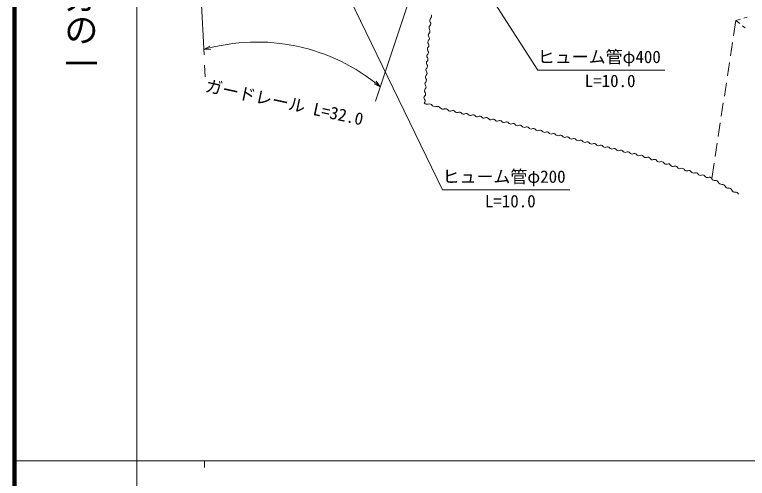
# Model space of a CAD drawing. Units: millimetres, scale not verified. Extents: x 40000 to 680000, y 20000 to 380000.
# Drawn here: x 40000 to 148004, y 202409 to 270704 of the extents above; entities that cross this region are included whole.
import ezdxf
from ezdxf.enums import TextEntityAlignment as Align

# ---------------------------------------------------------------- set-up
doc = ezdxf.new("R2010")
doc.units = ezdxf.units.MM
doc.header["$LTSCALE"] = 1000
doc.linetypes.add('CHAIN', pattern=[18.5, 12, -1.5, 3.5, -1.5])
for name, color, linetype, lineweight in [('M-BGD', 7, 'Continuous', 13), ('M-BMK', 2, 'CHAIN', 13), ('M-STR-HTXT', 7, 'Continuous', 13), ('M-TTL', 2, 'Continuous', 140), ('M-TTL-BAND', 7, 'Continuous', 13)]:
    doc.layers.add(name, color=color, linetype=linetype, lineweight=lineweight)
doc.styles.add('@ＭＳ ゴシック', font='')
doc.styles.add('ＭＳ ゴシック', font='')
doc.styles.get('@ＭＳ ゴシック').set_extended_font_data('@MS Gothic')
doc.styles.get('ＭＳ ゴシック').set_extended_font_data('MS Gothic')

msp = doc.modelspace()

# ---------------------------------------------------------------- linework, layer by layer
at = {"layer": 'M-BGD'}
for p, q in [((146314, 269850), (146999, 270045)), ((147480, 270182), (147961, 270318)), ((146314, 269850), (145971, 267605)), ((146904, 269387), (146314, 269850)), ((147691, 268770), (147297, 269078)), ((145820, 266617), (145518, 264640)), ((145367, 263651), (145065, 261674)), ((144914, 260685), (144612, 258708)), ((144460, 257720), (144158, 255743)), ((144007, 254754), (143705, 252777)), ((143554, 251789), (143252, 249812)), ((143101, 248823), (142758, 246578))]:
    msp.add_line(p, q, dxfattribs=at)
for centre, radius, start, end in [((101617, 269849), 429, 134.26721, 214.13972), ((101019, 270463), 429, 314.26721, 34.13972), ((101506, 268754), 429, 134.26721, 214.13972), ((100908, 269368), 429, 314.26721, 34.13972), ((101358, 267690), 381, 133.54168, 218.54791), ((100796, 268273), 429, 314.26721, 34.13972), ((101287, 266664), 381, 133.54168, 218.54791), ((100762, 267216), 381, 313.54168, 38.54791), ((101216, 265638), 381, 133.54168, 218.54791), ((100692, 266190), 381, 313.54168, 38.54791), ((101145, 264612), 381, 133.54168, 218.54791), ((100621, 265163), 381, 313.54168, 38.54791), ((101074, 263586), 381, 133.54168, 218.54791), ((100550, 264137), 381, 313.54168, 38.54791), ((101003, 262560), 381, 133.54168, 218.54791), ((100479, 263111), 381, 313.54168, 38.54791), ((100932, 261534), 381, 133.54168, 218.54791), ((100408, 262085), 381, 313.54168, 38.54791), ((100861, 260507), 381, 133.54168, 218.54791), ((100337, 261059), 381, 313.54168, 38.54791), ((100790, 259481), 381, 133.54168, 218.54791), ((100195, 259007), 381, 313.54168, 38.54791), ((100266, 260033), 381, 313.54168, 38.54791), ((100719, 258455), 381, 133.54168, 218.54791), ((100124, 257981), 381, 313.54168, 38.54791), ((100803, 258019), 522, 216.96017, 289.10753), ((101144, 257033), 522, 36.96017, 109.10753), ((101978, 257660), 522, 216.96017, 289.10753), ((102319, 256675), 522, 36.96017, 109.10753), ((103153, 257302), 522, 216.96017, 289.10753), ((103494, 256316), 522, 36.96017, 109.10753), ((104213, 256840), 368, 214.88389, 301.38733), ((104596, 256212), 368, 34.88389, 121.38733), ((105200, 256633), 368, 214.88389, 301.38733), ((105584, 256004), 368, 34.88389, 121.38733), ((106188, 256425), 368, 214.88389, 301.38733), ((106571, 255797), 368, 34.88389, 121.38733), ((107175, 256218), 368, 214.88389, 301.38733), ((107559, 255589), 368, 34.88389, 121.38733), ((108163, 256011), 368, 214.88389, 301.38733), ((108546, 255382), 368, 34.88389, 121.38733), ((109150, 255803), 368, 214.88389, 301.38733), ((109533, 255175), 368, 34.88389, 121.38733), ((110137, 255596), 368, 214.88389, 301.38733), ((110521, 254967), 368, 34.88389, 121.38733), ((111125, 255388), 368, 214.88389, 301.38733), ((111508, 254760), 368, 34.88389, 121.38733), ((112112, 255181), 368, 214.88389, 301.38733), ((112496, 254552), 368, 34.88389, 121.38733), ((113112, 254970), 377, 213.36197, 298.82944), ((113475, 254310), 377, 33.36197, 118.82944), ((114105, 254724), 377, 213.36197, 298.82944), ((114468, 254064), 377, 33.36197, 118.82944), ((115097, 254479), 377, 213.36197, 298.82944), ((115460, 253819), 377, 33.36197, 118.82944), ((116090, 254233), 377, 213.36197, 298.82944), ((116453, 253573), 377, 33.36197, 118.82944), ((117082, 253987), 377, 213.36197, 298.82944), ((117445, 253327), 377, 33.36197, 118.82944), ((118074, 253742), 377, 213.36197, 298.82944), ((118438, 253082), 377, 33.36197, 118.82944), ((119067, 253496), 377, 213.36197, 298.82944), ((119430, 252836), 377, 33.36197, 118.82944), ((120059, 253250), 377, 213.36197, 298.82944), ((120423, 252590), 377, 33.36197, 118.82944), ((121052, 253004), 377, 213.36197, 298.82944), ((121415, 252344), 377, 33.36197, 118.82944), ((122044, 252759), 377, 213.36197, 298.82944), ((122408, 252099), 377, 33.36197, 118.82944), ((123037, 252513), 377, 213.36197, 298.82944), ((123400, 251853), 377, 33.36197, 118.82944), ((124029, 252267), 377, 213.36197, 298.82944), ((124392, 251607), 377, 33.36197, 118.82944), ((125022, 252022), 377, 213.36197, 298.82944), ((125385, 251362), 377, 33.36197, 118.82944), ((126014, 251776), 377, 213.36197, 298.82944), ((126377, 251116), 377, 33.36197, 118.82944), ((127007, 251530), 377, 213.36197, 298.82944), ((127370, 250870), 377, 33.36197, 118.82944), ((127999, 251285), 377, 213.36197, 298.82944), ((128362, 250625), 377, 33.36197, 118.82944), ((128992, 251039), 377, 213.36197, 298.82944), ((129355, 250379), 377, 33.36197, 118.82944), ((129984, 250793), 377, 213.36197, 298.82944), ((130347, 250133), 377, 33.36197, 118.82944), ((130976, 250548), 377, 213.36197, 298.82944), ((131340, 249888), 377, 33.36197, 118.82944), ((131969, 250302), 377, 213.36197, 298.82944), ((132332, 249642), 377, 33.36197, 118.82944), ((132993, 250056), 403, 210.82234, 293.32633), ((133312, 249316), 403, 30.82234, 113.32633), ((134004, 249728), 403, 210.82234, 293.32633), ((134323, 248988), 403, 30.82234, 113.32633), ((135015, 249401), 403, 210.82234, 293.32633), ((135334, 248661), 403, 30.82234, 113.32633), ((136026, 249074), 403, 210.82234, 293.32633), ((136345, 248334), 403, 30.82234, 113.32633), ((137037, 248747), 403, 210.82234, 293.32633), ((137356, 248007), 403, 30.82234, 113.32633), ((138048, 248420), 403, 210.82234, 293.32633), ((138368, 247680), 403, 30.82234, 113.32633), ((139060, 248093), 403, 210.82234, 293.32633), ((139379, 247353), 403, 30.82234, 113.32633), ((140071, 247766), 403, 210.82234, 293.32633), ((140390, 247026), 403, 30.82234, 113.32633), ((141082, 247439), 403, 210.82234, 293.32633), ((141401, 246699), 403, 30.82234, 113.32633), ((142093, 247112), 403, 210.82234, 293.32633), ((142412, 246372), 403, 30.82234, 113.32633), ((143185, 246743), 458, 201.04295, 278.22851), ((143316, 245836), 458, 21.04295, 98.22851), ((144171, 246165), 458, 201.04295, 278.22851), ((144302, 245259), 458, 21.04295, 98.22851), ((145157, 245588), 458, 201.04295, 278.22851), ((145288, 244681), 458, 21.04295, 98.22851), ((146143, 245010), 458, 201.04295, 278.22851), ((146274, 244104), 458, 21.04295, 98.22851)]:
    msp.add_arc(centre, radius, start, end, dxfattribs=at)
at = {"layer": 'M-BMK'}
msp.add_line((64592, 332200), (68084, 261557), dxfattribs=at)
at = {"layer": 'M-STR-HTXT'}
for p, q in [((80462, 291503), (103074, 244885)), ((93208, 257969), (102657, 286521)), ((103891, 283139), (117110, 262523)), ((67886, 265571), (68777, 266088)), ((67886, 265571), (68916, 265607)), ((117110, 262523), (135860, 262523)), ((93902, 260066), (92975, 260517)), ((93902, 260066), (93296, 260900)), ((103074, 244885), (121824, 244885))]:
    msp.add_line(p, q, dxfattribs=at)
msp.add_arc((75720, 238366), 28311, 50.04132, 106.06452, dxfattribs=at)
at = {"layer": 'M-TTL'}
msp.add_line((40000, 380000), (40000, 20000), dxfattribs=at)
at = {"layer": 'M-TTL-BAND'}
for p, q in [((58000, 370000), (58000, 20000)), ((40000, 205000), (579000, 205000)), ((68000, 205000), (68000, 204000))]:
    msp.add_line(p, q, dxfattribs=at)

# ---------------------------------------------------------------- texts
at = {"layer": 'M-STR-HTXT', "style": 'ＭＳ ゴシック'}
for s, p in [('ヒューム管φ400', (117110, 263023)), ('ヒューム管φ200', (103074, 245385))]:
    msp.add_text(s, height=1833, dxfattribs=at).set_placement(p, align=Align.BOTTOM_LEFT)
for p in [(127775, 259485), (113059, 241771)]:
    msp.add_text('L=10.0', height=1833, dxfattribs=at).set_placement(p, align=Align.BOTTOM_CENTER)
msp.add_text('ガードレール L=32.0', height=1833, rotation=347.752, dxfattribs=at).set_placement((79456, 256357), align=Align.BOTTOM_CENTER)
at = {"layer": 'M-TTL-BAND', "style": '@ＭＳ ゴシック'}
msp.add_text('縮尺千分の一', height=3666, rotation=270, dxfattribs=at).set_placement((49777, 261030), align=Align.MIDDLE_RIGHT)

doc.saveas('drawing.dxf')
